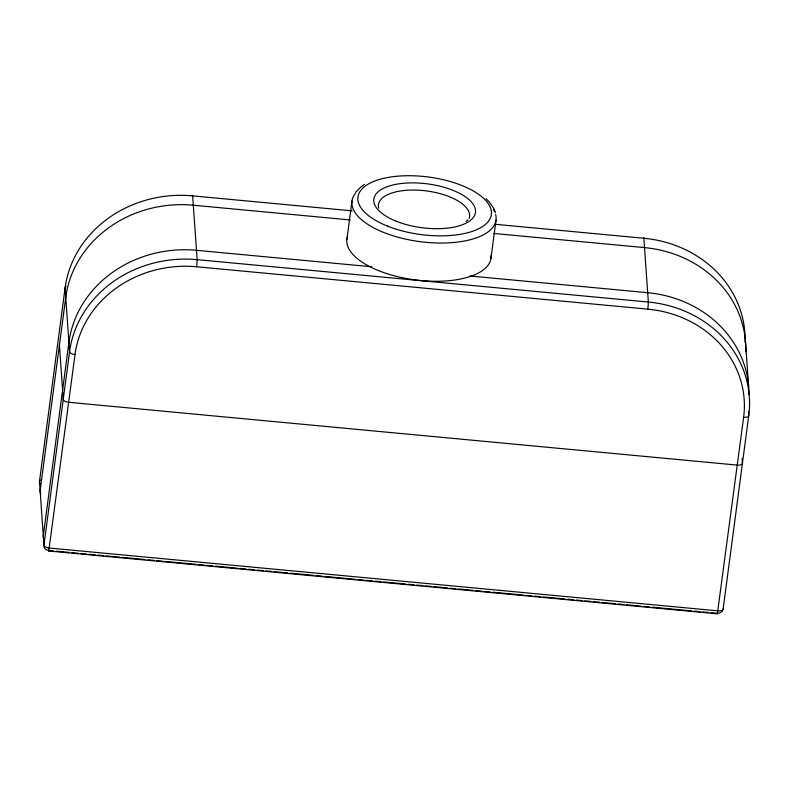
<?xml version="1.0" encoding="UTF-8"?>
<svg xmlns="http://www.w3.org/2000/svg" width="789" height="789" viewBox="0 0 789 789"><rect width="100%" height="100%" fill="white"/><g stroke="black" fill="none" stroke-linecap="round" stroke-linejoin="round"><path stroke-width="1.18" d="M66.187 286.535A5.345 2.308 7.5 0 0 65.102 287.896L39.489 481.428L43.947 545.199A5.345 4.803 -4 0 0 48.612 550.475L48.76 551.018L75.034 354.508A109.346 98.28 -4 0 1 116.052 288.251A109.346 98.28 -4 0 1 196.688 266.79L197.161 259.65L192.595 195.347L192.279 196.086M48.721 550.998L717.349 613.832L743.623 417.322A109.484 98.408 -4 0 0 647.897 309.17L648.361 302.039L643.804 237.736L643.548 238.219M346.923 239.205L351.983 200.978M490.955 258.407L496.015 220.18M718.177 613.3A5.345 4.803 -4 0 0 723.138 609.009L748.761 415.487L748.475 411.394M355.533 192.447L360.484 187.269L364.577 184.419M466.003 221.462L467.828 219.835M352.091 210.85L192.703 195.869A114.859 103.231 -4 0 0 65.102 287.896L69.56 351.677L43.947 545.199A5.345 2.308 7.5 0 0 49.411 548.039L718 610.854A5.345 2.308 7.5 0 0 723.138 609.009M495.551 224.323L643.903 238.268A114.859 103.231 -4 0 1 745.063 342.436M350.296 219.963L193.354 205.219A114.859 103.231 -4 0 0 65.763 297.246L40.14 490.768A5.345 4.803 -4 0 0 40.929 493.894M493.746 233.445L644.554 247.608A114.859 103.231 -4 0 1 745.713 351.776M371.836 266.781L196.51 250.31A114.859 103.231 -4 0 0 68.909 342.327L43.296 535.859A5.345 4.803 -4 0 0 44.076 538.976M469.928 275.992L647.71 292.699A114.859 103.231 -4 0 1 748.909 394.47M196.688 266.761L647.897 309.16M48.612 550.475L53.524 550.939M55.98 551.166L69.471 552.438M71.927 552.665L78.062 553.247M80.508 553.474L86.642 554.056M89.098 554.282L95.232 554.854M97.688 555.091L103.823 555.663M106.268 555.89L119.77 557.162M122.216 557.389L145.531 559.579M147.987 559.815L154.121 560.387M156.567 560.624L162.702 561.196M165.157 561.423L195.83 564.313M198.276 564.539L204.41 565.111M206.866 565.348L213 565.92M215.456 566.157L237.538 568.228M239.994 568.455L246.129 569.037M248.574 569.264L254.709 569.845M257.165 570.072L263.299 570.644M265.755 570.881L271.889 571.453M274.345 571.68L287.837 572.952M290.293 573.179L313.598 575.368M316.054 575.605L322.188 576.177M324.634 576.414L355.306 579.294M357.762 579.52L363.897 580.102M366.352 580.329L372.487 580.901M374.933 581.138L381.067 581.71M383.523 581.947L405.605 584.018M408.061 584.245L414.195 584.827M416.641 585.053L422.776 585.635M425.232 585.862L431.366 586.434M433.822 586.671L447.314 587.933M449.769 588.17L455.904 588.742M458.36 588.969L473.075 590.359M475.53 590.586L481.665 591.158M484.121 591.395L490.255 591.967M492.701 592.204L523.373 595.084M525.829 595.31L531.964 595.892M534.419 596.119L540.554 596.691M543 596.928L565.082 598.999M567.538 599.226L573.672 599.808M576.128 600.034L582.262 600.616M584.718 600.843L590.843 601.425M593.298 601.652L599.433 602.224M601.889 602.461L615.381 603.723M617.836 603.96L623.971 604.532M626.427 604.759L641.141 606.149M643.597 606.376L649.732 606.948M652.187 607.185L691.44 610.873M693.896 611.1L700.03 611.682M702.486 611.909L708.621 612.481M711.067 612.718L717.201 613.29M486.063 198.759L489.249 201.925L493.914 208.661M494.289 209.519L495.443 212.557M745.526 342.179L748.672 387.271M742.104 458.596L742.429 463.271A5.345 2.308 7.5 0 1 737.291 465.106L68.702 402.291A5.345 2.308 7.5 0 1 63.238 399.461L59.431 345.03M491.054 255.587A72.657 31.323 7.5 0 1 414.57 279.829A72.657 31.323 7.5 0 1 347.633 236.365M495.62 214.47A72.657 31.323 7.5 0 1 417.065 241.237A72.657 31.323 7.5 0 1 355.375 193.483M493.381 209.391A72.657 31.323 7.5 0 1 494.506 211.462M378.72 208.118A45.94 19.814 7.5 0 1 424.719 190.711A45.94 19.814 7.5 0 1 469.09 218.445M40.564 480.067A5.345 2.308 7.5 0 0 39.489 481.428A5.345 4.803 -4 0 0 40.269 484.545M743.623 417.322A5.345 2.308 7.5 0 0 748.761 415.487A114.859 103.231 -4 0 0 648.361 302.039L197.161 259.65A114.859 103.231 -4 0 0 69.56 351.677A5.345 2.308 7.5 0 0 75.034 354.508M387.429 226.078A67.282 29.015 7.5 0 0 491.31 214.933A67.282 29.015 7.5 0 0 395.2 176.42A67.282 29.015 7.5 0 0 387.429 226.078M396.285 221.245A51.275 22.102 7.5 0 0 475.432 212.754A51.275 22.102 7.5 0 0 402.203 183.413A51.275 22.102 7.5 0 0 396.285 221.245"/></g></svg>
